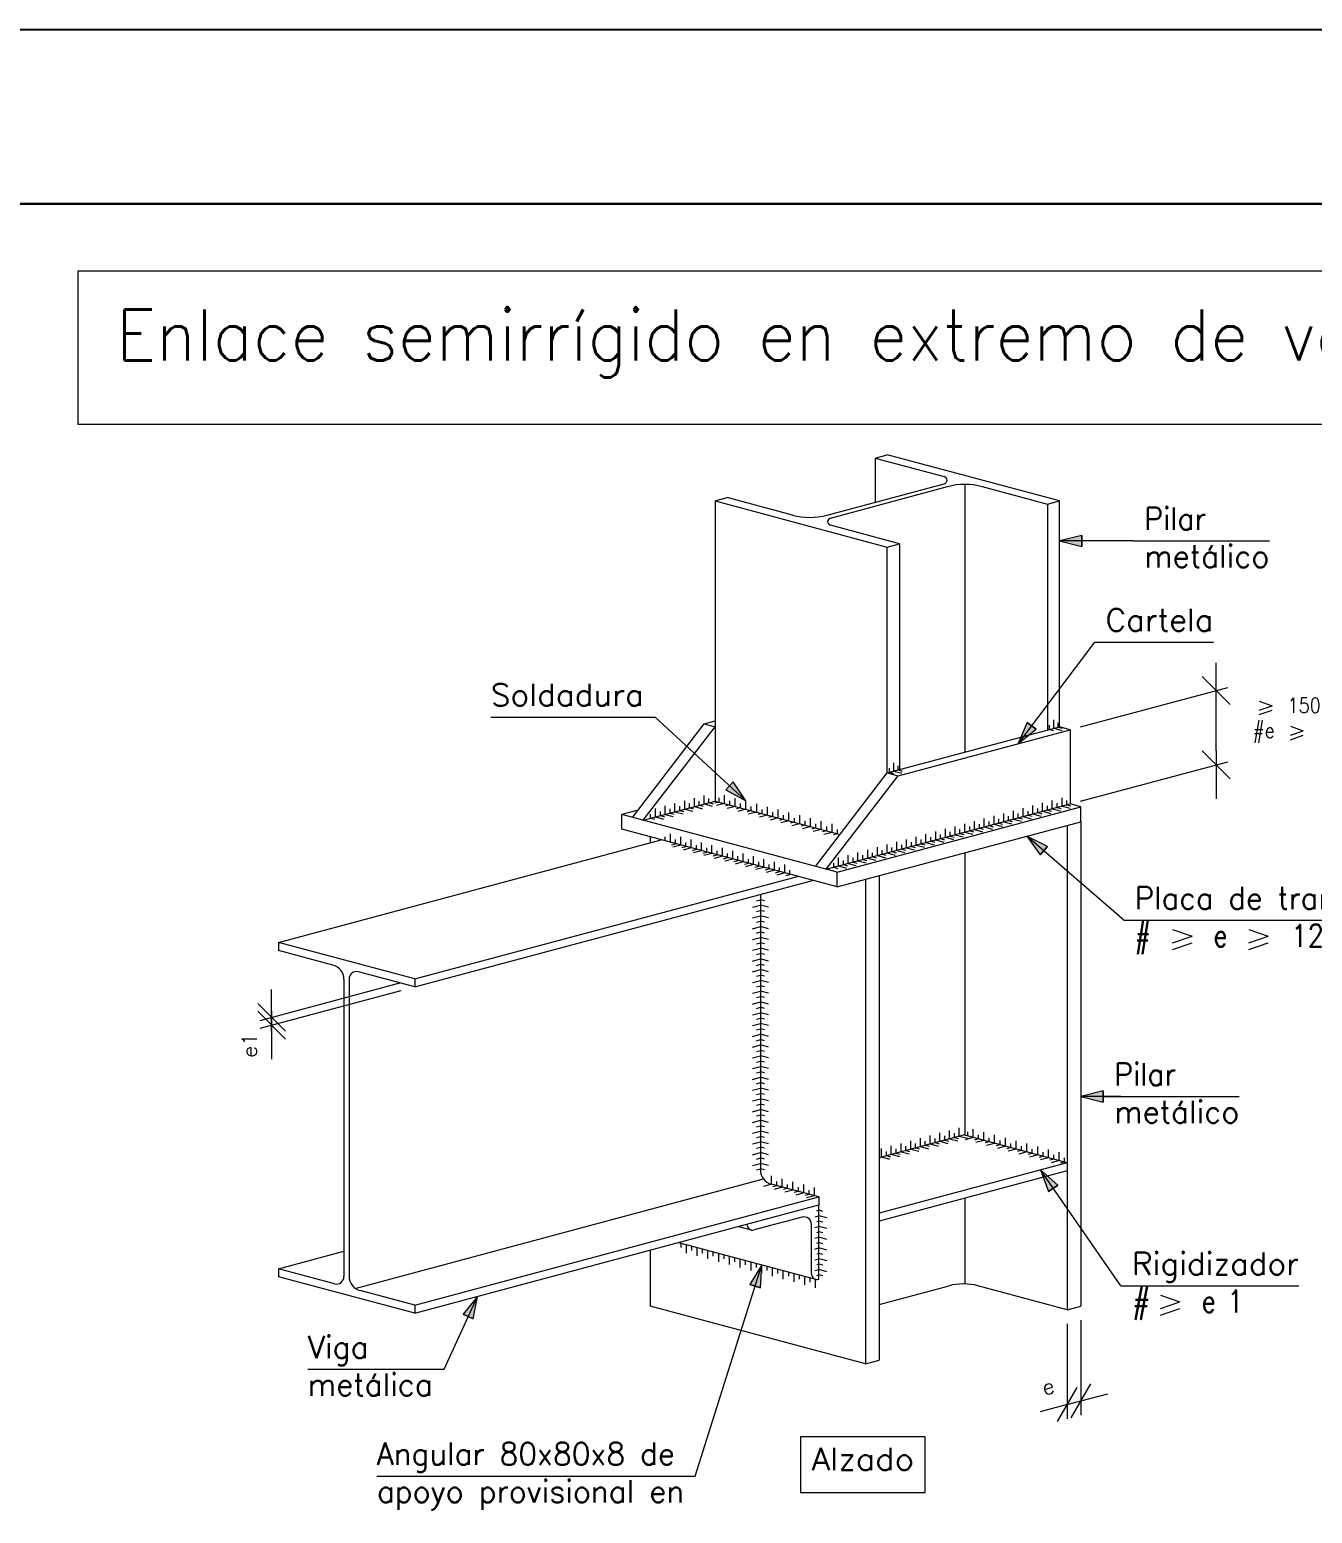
# Model space of a CAD drawing. Header units: inches. Extents: x 72863 to 72995, y 49095 to 49225.
# Drawn here: x 72889.93 to 72897.29, y 49116.23 to 49124.75 of the extents above; entities that cross this region are included whole.
import ezdxf
from ezdxf.enums import TextEntityAlignment as Align

# ---------------------------------------------------------------- set-up
doc = ezdxf.new("R2010")
doc.units = ezdxf.units.IN
doc.layers.get('0').update_dxf_attribs({"lineweight": 15})
for name, color, linetype, lineweight in [('0-CYPE0', 1, 'Continuous', 9), ('0-CYPE1', 2, 'Continuous', 9), ('0-CYPE2', 4, 'Continuous', 9), ('CYPECABECERA', 2, 'Continuous', 18)]:
    doc.layers.add(name, color=color, linetype=linetype, lineweight=lineweight)
doc.layers.add('VG', color=7, linetype='Continuous')
doc.styles.add('CYPETXT', font='romans__.ttf', dxfattribs={"height": 0.2})

# ---------------------------------------------------------------- blocks, each defined once
blk = doc.blocks.new('PLANTILLA')
at = {"layer": 'VG'}
for p, q in [((72904.7103, 49224.7112), (72862.7103, 49224.7112)), ((72864.7103, 49223.7112), (72903.7103, 49223.7112))]:
    blk.add_line(p, q, dxfattribs=at)
blk.add_lwpolyline([(72903.7103, 49199.5612), (72903.7103, 49223.7112), (72864.7103, 49223.7112), (72864.7103, 49196.0112), (72885.7103, 49196.0112), (72885.7103, 49199.6112)], dxfattribs=at)

msp = doc.modelspace()

# ---------------------------------------------------------------- hatches: boundary and pattern name
at = {"layer": '0-CYPE2'}
for points in [[(72895.9678, 49121.8464), (72895.8398, 49121.8144), (72895.9678, 49121.7824)], [(72895.6542, 49120.7722), (72895.6029, 49120.6506), (72895.7054, 49120.7337)], [(72893.923, 49120.3842), (72894.0388, 49120.321), (72893.9663, 49120.4313)], [(72895.7697, 49120.0588), (72895.6521, 49120.1186), (72895.7277, 49120.0105)], [(72896.09, 49118.6547), (72895.962, 49118.6227), (72896.09, 49118.5907)], [(72895.8298, 49118.1143), (72895.7306, 49118.2013), (72895.7772, 49118.0778)], [(72894.1218, 49117.5239), (72894.1297, 49117.6556), (72894.0608, 49117.5431)], [(72892.4728, 49117.345), (72892.4971, 49117.4747), (72892.4147, 49117.3717)]]:
    msp.add_hatch(color=256, dxfattribs=at).paths.add_polyline_path(points)

# ---------------------------------------------------------------- linework, layer by layer
at = {"layer": '0-CYPE0'}
for p, q in [((72895.2957, 49122.1392), (72895.2957, 49120.6014)), ((72895.2957, 49120.0231), (72895.2957, 49118.3998)), ((72891.7953, 49117.521), (72894.1397, 49118.1492)), ((72895.2957, 49118.0391), (72895.2957, 49117.5464))]:
    msp.add_line(p, q, dxfattribs=at)
at = {"layer": '0-CYPE1'}
for p, q in [((72896.2627, 49121.8144), (72895.8398, 49121.8144)), ((72896.2627, 49121.8144), (72897.0448, 49121.8144)), ((72896.0398, 49121.2325), (72895.6029, 49120.6506)), ((72896.0398, 49121.2325), (72896.7239, 49121.2325)), ((72896.7393, 49120.6084), (72896.7393, 49121.1151)), ((72895.9601, 49120.7463), (72896.8058, 49120.9729)), ((72896.8193, 49120.8751), (72896.6593, 49121.0351)), ((72896.9859, 49120.8935), (72897.0601, 49120.8679)), ((72892.5733, 49120.8023), (72893.5166, 49120.8023)), ((72894.0388, 49120.321), (72893.5166, 49120.8023)), ((72895.807, 49120.7384), (72895.807, 49120.7864)), ((72896.9859, 49120.8423), (72897.0601, 49120.8679)), ((72896.9859, 49120.8167), (72897.0601, 49120.8423)), ((72895.7818, 49120.7317), (72895.7818, 49120.7557)), ((72895.7818, 49120.7317), (72895.805, 49120.7254)), ((72895.807, 49120.7384), (72895.8534, 49120.726)), ((72895.832, 49120.7451), (72895.832, 49120.7691)), ((72895.832, 49120.7451), (72895.8552, 49120.7389)), ((72897.1651, 49120.7495), (72897.2393, 49120.7239)), ((72897.1651, 49120.6983), (72897.2393, 49120.7239)), ((72897.1651, 49120.6727), (72897.2393, 49120.6983)), ((72894.888, 49120.4921), (72894.888, 49120.5401)), ((72895.9601, 49120.3196), (72896.8058, 49120.5462)), ((72896.8193, 49120.4484), (72896.6593, 49120.6084)), ((72896.7393, 49120.6084), (72896.7393, 49120.3326)), ((72894.8628, 49120.4854), (72894.8628, 49120.5094)), ((72894.8628, 49120.4854), (72894.886, 49120.4792)), ((72894.888, 49120.4921), (72894.9343, 49120.4797)), ((72894.913, 49120.4988), (72894.913, 49120.5228)), ((72894.913, 49120.4988), (72894.9361, 49120.4926)), ((72893.5196, 49120.2289), (72893.5196, 49120.2769)), ((72893.5754, 49120.2438), (72893.5754, 49120.2918)), ((72893.6033, 49120.2513), (72893.6033, 49120.2753)), ((72893.6312, 49120.2588), (72893.6312, 49120.3068)), ((72893.6591, 49120.2663), (72893.6591, 49120.2903)), ((72893.687, 49120.2737), (72893.687, 49120.3217)), ((72893.7149, 49120.2812), (72893.7149, 49120.3052)), ((72893.7149, 49120.2812), (72893.7381, 49120.275)), ((72893.7428, 49120.2887), (72893.7428, 49120.3367)), ((72893.7428, 49120.2887), (72893.7892, 49120.2763)), ((72893.7707, 49120.2962), (72893.7707, 49120.3202)), ((72893.7707, 49120.2962), (72893.7939, 49120.2899)), ((72893.7986, 49120.3036), (72893.7986, 49120.3516)), ((72893.7986, 49120.3036), (72893.845, 49120.2912)), ((72893.8265, 49120.3111), (72893.8265, 49120.3351)), ((72893.8265, 49120.3111), (72893.8497, 49120.3049)), ((72893.8842, 49120.3147), (72893.861, 49120.3085)), ((72893.9151, 49120.3061), (72893.8688, 49120.2937)), ((72893.8842, 49120.3147), (72893.8842, 49120.3387)), ((72893.9151, 49120.3061), (72893.9151, 49120.3541)), ((72893.946, 49120.2981), (72893.9229, 49120.2919)), ((72893.977, 49120.2896), (72893.9306, 49120.2772)), ((72893.946, 49120.2981), (72893.946, 49120.3221)), ((72893.977, 49120.2896), (72893.977, 49120.3376)), ((72894.0079, 49120.2816), (72893.9847, 49120.2754)), ((72894.0079, 49120.2816), (72894.0079, 49120.3056)), ((72894.0388, 49120.273), (72894.0388, 49120.321)), ((72894.0697, 49120.265), (72894.0697, 49120.289)), ((72894.1006, 49120.2565), (72894.1006, 49120.3045)), ((72894.1624, 49120.2399), (72894.1624, 49120.2879)), ((72895.6308, 49120.2314), (72895.6308, 49120.2794)), ((72895.6866, 49120.2463), (72895.6866, 49120.2943)), ((72895.7145, 49120.2538), (72895.7145, 49120.2778)), ((72895.7424, 49120.2613), (72895.7424, 49120.3093)), ((72895.7703, 49120.2688), (72895.7703, 49120.2928)), ((72895.7982, 49120.2762), (72895.7982, 49120.3242)), ((72895.7982, 49120.2762), (72895.8445, 49120.2638)), ((72895.8261, 49120.2837), (72895.8261, 49120.3077)), ((72895.8261, 49120.2837), (72895.8493, 49120.2775)), ((72895.854, 49120.2912), (72895.854, 49120.3392)), ((72895.854, 49120.2912), (72895.9004, 49120.2788)), ((72895.8819, 49120.2987), (72895.8819, 49120.3227)), ((72895.8819, 49120.2987), (72895.9051, 49120.2925)), ((72893.4917, 49120.2214), (72893.4917, 49120.2454)), ((72893.4917, 49120.2214), (72893.5149, 49120.2152)), ((72893.5196, 49120.2289), (72893.5659, 49120.2165)), ((72893.5475, 49120.2364), (72893.5475, 49120.2604)), ((72893.5475, 49120.2364), (72893.5707, 49120.2301)), ((72893.5754, 49120.2438), (72893.6217, 49120.2314)), ((72893.6033, 49120.2513), (72893.6265, 49120.2451)), ((72893.6312, 49120.2588), (72893.6776, 49120.2464)), ((72893.6591, 49120.2663), (72893.6823, 49120.26)), ((72893.687, 49120.2737), (72893.7334, 49120.2613)), ((72894.0388, 49120.273), (72893.9924, 49120.2606)), ((72894.0697, 49120.265), (72894.0465, 49120.2588)), ((72894.1006, 49120.2565), (72894.0542, 49120.244)), ((72894.1315, 49120.2484), (72894.1083, 49120.2422)), ((72894.1624, 49120.2399), (72894.116, 49120.2275)), ((72894.1315, 49120.2484), (72894.1315, 49120.2724)), ((72894.1933, 49120.2319), (72894.1701, 49120.2257)), ((72894.2242, 49120.2233), (72894.1779, 49120.2109)), ((72894.1933, 49120.2319), (72894.1933, 49120.2559)), ((72894.2242, 49120.2233), (72894.2242, 49120.2713)), ((72894.2551, 49120.2153), (72894.232, 49120.2091)), ((72894.286, 49120.2068), (72894.2397, 49120.1943)), ((72894.2551, 49120.2153), (72894.2551, 49120.2393)), ((72894.286, 49120.2068), (72894.286, 49120.2548)), ((72894.317, 49120.1987), (72894.2938, 49120.1925)), ((72894.3479, 49120.1902), (72894.3015, 49120.1778)), ((72894.317, 49120.1987), (72894.317, 49120.2227)), ((72894.3479, 49120.1902), (72894.3479, 49120.2382)), ((72894.3788, 49120.1822), (72894.3788, 49120.2062)), ((72894.4097, 49120.1736), (72894.4097, 49120.2216)), ((72894.4406, 49120.1656), (72894.4406, 49120.1896)), ((72894.4715, 49120.1571), (72894.4715, 49120.2051)), ((72895.296, 49120.1417), (72895.296, 49120.1897)), ((72895.3518, 49120.1566), (72895.3518, 49120.2046)), ((72895.4076, 49120.1716), (72895.4076, 49120.2196)), ((72895.4355, 49120.179), (72895.4355, 49120.203)), ((72895.4634, 49120.1865), (72895.4634, 49120.2345)), ((72895.4913, 49120.194), (72895.4913, 49120.218)), ((72895.4913, 49120.194), (72895.5144, 49120.1878)), ((72895.5192, 49120.2015), (72895.5192, 49120.2495)), ((72895.5192, 49120.2015), (72895.5655, 49120.1891)), ((72895.5471, 49120.209), (72895.5471, 49120.233)), ((72895.5471, 49120.209), (72895.5702, 49120.2027)), ((72895.575, 49120.2164), (72895.575, 49120.2644)), ((72895.575, 49120.2164), (72895.6213, 49120.204)), ((72895.6029, 49120.2239), (72895.6029, 49120.2479)), ((72895.6029, 49120.2239), (72895.6261, 49120.2177)), ((72895.6308, 49120.2314), (72895.6771, 49120.219)), ((72895.6587, 49120.2389), (72895.6587, 49120.2629)), ((72895.6587, 49120.2389), (72895.6819, 49120.2326)), ((72895.6866, 49120.2463), (72895.7329, 49120.2339)), ((72895.7145, 49120.2538), (72895.7377, 49120.2476)), ((72895.7424, 49120.2613), (72895.7887, 49120.2489)), ((72895.7703, 49120.2688), (72895.7935, 49120.2625)), ((72893.5752, 49120.091), (72893.5752, 49120.115)), ((72893.605, 49120.083), (72893.605, 49120.131)), ((72893.6647, 49120.067), (72893.6647, 49120.115)), ((72894.3788, 49120.1822), (72894.3556, 49120.176)), ((72894.4097, 49120.1736), (72894.3633, 49120.1612)), ((72894.4406, 49120.1656), (72894.4174, 49120.1594)), ((72894.4715, 49120.1571), (72894.4251, 49120.1446)), ((72894.5024, 49120.1491), (72894.4792, 49120.1428)), ((72894.5333, 49120.1405), (72894.487, 49120.1281)), ((72894.5024, 49120.1491), (72894.5024, 49120.1731)), ((72894.5333, 49120.1405), (72894.5333, 49120.1885)), ((72894.5642, 49120.1325), (72894.5411, 49120.1263)), ((72894.5642, 49120.1325), (72894.5642, 49120.1565)), ((72895.0169, 49120.0669), (72895.0169, 49120.1149)), ((72895.0727, 49120.0819), (72895.0727, 49120.1299)), ((72895.1006, 49120.0893), (72895.1006, 49120.1133)), ((72895.1285, 49120.0968), (72895.1285, 49120.1448)), ((72895.1564, 49120.1043), (72895.1564, 49120.1283)), ((72895.1564, 49120.1043), (72895.1796, 49120.0981)), ((72895.1843, 49120.1118), (72895.1843, 49120.1598)), ((72895.1843, 49120.1118), (72895.2307, 49120.0993)), ((72895.2122, 49120.1192), (72895.2122, 49120.1432)), ((72895.2122, 49120.1192), (72895.2354, 49120.113)), ((72895.2401, 49120.1267), (72895.2401, 49120.1747)), ((72895.2401, 49120.1267), (72895.2865, 49120.1143)), ((72895.268, 49120.1342), (72895.268, 49120.1582)), ((72895.268, 49120.1342), (72895.2912, 49120.128)), ((72895.296, 49120.1417), (72895.3423, 49120.1292)), ((72895.3239, 49120.1491), (72895.3239, 49120.1731)), ((72895.3239, 49120.1491), (72895.347, 49120.1429)), ((72895.3518, 49120.1566), (72895.3981, 49120.1442)), ((72895.3797, 49120.1641), (72895.3797, 49120.1881)), ((72895.3797, 49120.1641), (72895.4028, 49120.1579)), ((72895.4076, 49120.1716), (72895.4539, 49120.1591)), ((72895.4355, 49120.179), (72895.4586, 49120.1728)), ((72895.4634, 49120.1865), (72895.5097, 49120.1741)), ((72896.208, 49119.635), (72895.6521, 49120.1186)), ((72893.6117, 49120.0688), (72893.6349, 49120.075)), ((72893.6647, 49120.067), (72893.6184, 49120.0546)), ((72893.6349, 49120.075), (72893.6349, 49120.099)), ((72893.6714, 49120.0528), (72893.6946, 49120.059)), ((72893.7244, 49120.051), (72893.6781, 49120.0386)), ((72893.6946, 49120.059), (72893.6946, 49120.083)), ((72893.7244, 49120.051), (72893.7244, 49120.099)), ((72893.7311, 49120.0368), (72893.7543, 49120.043)), ((72893.7842, 49120.035), (72893.7378, 49120.0226)), ((72893.7543, 49120.043), (72893.7543, 49120.067)), ((72893.7842, 49120.035), (72893.7842, 49120.083)), ((72893.7908, 49120.0208), (72893.814, 49120.027)), ((72893.8439, 49120.019), (72893.7975, 49120.0066)), ((72893.814, 49120.027), (72893.814, 49120.051)), ((72893.8439, 49120.019), (72893.8439, 49120.067)), ((72893.9036, 49120.003), (72893.9036, 49120.051)), ((72893.9334, 49119.995), (72893.9334, 49120.019)), ((72893.9633, 49119.987), (72893.9633, 49120.035)), ((72894.023, 49119.971), (72894.023, 49120.019)), ((72894.6821, 49119.9772), (72894.6821, 49120.0252)), ((72894.7379, 49119.9921), (72894.7379, 49120.0401)), ((72894.7658, 49119.9996), (72894.7658, 49120.0236)), ((72894.7937, 49120.0071), (72894.7937, 49120.0551)), ((72894.8216, 49120.0146), (72894.8216, 49120.0386)), ((72894.8495, 49120.022), (72894.8495, 49120.07)), ((72894.8495, 49120.022), (72894.8959, 49120.0096)), ((72894.8774, 49120.0295), (72894.8774, 49120.0535)), ((72894.8774, 49120.0295), (72894.9006, 49120.0233)), ((72894.9053, 49120.037), (72894.9053, 49120.085)), ((72894.9053, 49120.037), (72894.9517, 49120.0246)), ((72894.9332, 49120.0445), (72894.9332, 49120.0685)), ((72894.9332, 49120.0445), (72894.9564, 49120.0383)), ((72894.9611, 49120.0519), (72894.9611, 49120.0999)), ((72894.9611, 49120.0519), (72895.0075, 49120.0395)), ((72894.989, 49120.0594), (72894.989, 49120.0834)), ((72894.989, 49120.0594), (72895.0122, 49120.0532)), ((72895.0169, 49120.0669), (72895.0633, 49120.0545)), ((72895.0448, 49120.0744), (72895.0448, 49120.0984)), ((72895.0448, 49120.0744), (72895.068, 49120.0682)), ((72895.0727, 49120.0819), (72895.1191, 49120.0694)), ((72895.1006, 49120.0893), (72895.1238, 49120.0831)), ((72895.1285, 49120.0968), (72895.1749, 49120.0844)), ((72893.9036, 49120.003), (72893.8572, 49119.9906)), ((72893.9103, 49119.9888), (72893.9334, 49119.995)), ((72893.9633, 49119.987), (72893.9169, 49119.9746)), ((72894.023, 49119.971), (72893.9766, 49119.9586)), ((72894.0297, 49119.9568), (72894.0529, 49119.963)), ((72894.0827, 49119.955), (72894.0364, 49119.9426)), ((72894.0529, 49119.963), (72894.0529, 49119.987)), ((72894.0827, 49119.955), (72894.0827, 49120.003)), ((72894.0894, 49119.9408), (72894.1126, 49119.947)), ((72894.1424, 49119.939), (72894.0961, 49119.9266)), ((72894.1126, 49119.947), (72894.1126, 49119.971)), ((72894.1424, 49119.939), (72894.1424, 49119.987)), ((72894.1723, 49119.931), (72894.1723, 49119.955)), ((72894.2021, 49119.923), (72894.2021, 49119.971)), ((72894.2619, 49119.907), (72894.2619, 49119.955)), ((72894.5426, 49119.9398), (72894.5426, 49119.9638)), ((72894.5426, 49119.9398), (72894.5658, 49119.9336)), ((72894.5705, 49119.9473), (72894.5705, 49119.9953)), ((72894.5705, 49119.9473), (72894.6169, 49119.9349)), ((72894.5984, 49119.9548), (72894.5984, 49119.9788)), ((72894.5984, 49119.9548), (72894.6216, 49119.9485)), ((72894.6263, 49119.9622), (72894.6263, 49120.0102)), ((72894.6263, 49119.9622), (72894.6727, 49119.9498)), ((72894.6542, 49119.9697), (72894.6542, 49119.9937)), ((72894.6542, 49119.9697), (72894.6774, 49119.9635)), ((72894.6821, 49119.9772), (72894.7285, 49119.9648)), ((72894.71, 49119.9847), (72894.71, 49120.0087)), ((72894.71, 49119.9847), (72894.7332, 49119.9785)), ((72894.7379, 49119.9921), (72894.7843, 49119.9797)), ((72894.7658, 49119.9996), (72894.789, 49119.9934)), ((72894.7937, 49120.0071), (72894.8401, 49119.9947)), ((72894.8216, 49120.0146), (72894.8448, 49120.0084)), ((72894.1491, 49119.9248), (72894.1723, 49119.931)), ((72894.2021, 49119.923), (72894.1558, 49119.9106)), ((72894.2619, 49119.907), (72894.2155, 49119.8946)), ((72894.2685, 49119.8928), (72894.2917, 49119.899)), ((72894.2917, 49119.899), (72894.2917, 49119.923)), ((72894.0757, 49119.7102), (72894.1221, 49119.7226)), ((72894.0989, 49119.7473), (72894.1221, 49119.7536)), ((72894.0989, 49119.6855), (72894.1221, 49119.6917)), ((72894.1453, 49119.7473), (72894.1221, 49119.7536)), ((72894.1684, 49119.7102), (72894.1221, 49119.7226)), ((72894.1453, 49119.6855), (72894.1221, 49119.6917)), ((72894.0757, 49119.6484), (72894.1221, 49119.6608)), ((72894.0757, 49119.5866), (72894.1221, 49119.599)), ((72894.0989, 49119.6237), (72894.1221, 49119.6299)), ((72894.1684, 49119.6484), (72894.1221, 49119.6608)), ((72894.1453, 49119.6237), (72894.1221, 49119.6299)), ((72894.1684, 49119.5866), (72894.1221, 49119.599)), ((72896.208, 49119.635), (72897.9002, 49119.635)), ((72894.0757, 49119.5248), (72894.1221, 49119.5372)), ((72894.0989, 49119.5619), (72894.1221, 49119.5681)), ((72894.1453, 49119.5619), (72894.1221, 49119.5681)), ((72894.1684, 49119.5248), (72894.1221, 49119.5372)), ((72896.489, 49119.5822), (72896.6004, 49119.5438)), ((72896.489, 49119.5054), (72896.6004, 49119.5438)), ((72896.9268, 49119.5822), (72897.0381, 49119.5438)), ((72896.9268, 49119.5054), (72897.0381, 49119.5438)), ((72894.0757, 49119.4629), (72894.1221, 49119.4754)), ((72894.0989, 49119.5001), (72894.1221, 49119.5063)), ((72894.0989, 49119.4382), (72894.1221, 49119.4445)), ((72894.1453, 49119.5001), (72894.1221, 49119.5063)), ((72894.1684, 49119.4629), (72894.1221, 49119.4754)), ((72894.1453, 49119.4382), (72894.1221, 49119.4445)), ((72896.489, 49119.467), (72896.6004, 49119.5054)), ((72896.9268, 49119.467), (72897.0381, 49119.5054)), ((72894.0757, 49119.4011), (72894.1221, 49119.4135)), ((72894.0757, 49119.3393), (72894.1221, 49119.3517)), ((72894.0989, 49119.3764), (72894.1221, 49119.3826)), ((72894.1684, 49119.4011), (72894.1221, 49119.4135)), ((72894.1453, 49119.3764), (72894.1221, 49119.3826)), ((72894.1684, 49119.3393), (72894.1221, 49119.3517)), ((72891.2487, 49119.0602), (72892.0598, 49119.2775)), ((72894.0757, 49119.2775), (72894.1221, 49119.2899)), ((72894.0989, 49119.3146), (72894.1221, 49119.3208)), ((72894.0989, 49119.2528), (72894.1221, 49119.259)), ((72894.1453, 49119.3146), (72894.1221, 49119.3208)), ((72894.1684, 49119.2775), (72894.1221, 49119.2899)), ((72894.1453, 49119.2528), (72894.1221, 49119.259)), ((72891.2487, 49119.0146), (72892.0598, 49119.2319)), ((72891.3152, 49118.998), (72891.3152, 49119.238)), ((72894.0757, 49119.2157), (72894.1221, 49119.2281)), ((72894.0757, 49119.1538), (72894.1221, 49119.1663)), ((72894.0989, 49119.191), (72894.1221, 49119.1972)), ((72894.1684, 49119.2157), (72894.1221, 49119.2281)), ((72894.1453, 49119.191), (72894.1221, 49119.1972)), ((72894.1684, 49119.1538), (72894.1221, 49119.1663)), ((72891.3952, 49118.998), (72891.2352, 49119.158)), ((72891.3952, 49118.9524), (72891.2352, 49119.1124)), ((72891.3152, 49119.1124), (72891.3152, 49118.8366)), ((72894.0757, 49119.092), (72894.1221, 49119.1045)), ((72894.0989, 49119.1291), (72894.1221, 49119.1354)), ((72894.1453, 49119.1291), (72894.1221, 49119.1354)), ((72894.1684, 49119.092), (72894.1221, 49119.1045)), ((72891.3152, 49119.0324), (72891.3152, 49119.078)), ((72894.0757, 49119.0302), (72894.1221, 49119.0426)), ((72894.0989, 49119.0673), (72894.1221, 49119.0735)), ((72894.0989, 49119.0055), (72894.1221, 49119.0117)), ((72894.1453, 49119.0673), (72894.1221, 49119.0735)), ((72894.1684, 49119.0302), (72894.1221, 49119.0426)), ((72894.1453, 49119.0055), (72894.1221, 49119.0117)), ((72894.0757, 49118.9684), (72894.1221, 49118.9808)), ((72894.0757, 49118.9066), (72894.1221, 49118.919)), ((72894.0989, 49118.9437), (72894.1221, 49118.9499)), ((72894.1684, 49118.9684), (72894.1221, 49118.9808)), ((72894.1453, 49118.9437), (72894.1221, 49118.9499)), ((72894.1684, 49118.9066), (72894.1221, 49118.919)), ((72894.0757, 49118.8447), (72894.1221, 49118.8572)), ((72894.0989, 49118.8819), (72894.1221, 49118.8881)), ((72894.0989, 49118.8201), (72894.1221, 49118.8263)), ((72894.1453, 49118.8819), (72894.1221, 49118.8881)), ((72894.1684, 49118.8447), (72894.1221, 49118.8572)), ((72894.1453, 49118.8201), (72894.1221, 49118.8263)), ((72894.0757, 49118.7829), (72894.1221, 49118.7954)), ((72894.0989, 49118.7582), (72894.1221, 49118.7644)), ((72894.1684, 49118.7829), (72894.1221, 49118.7954)), ((72894.1453, 49118.7582), (72894.1221, 49118.7644)), ((72894.0757, 49118.7211), (72894.1221, 49118.7335)), ((72894.0757, 49118.6593), (72894.1221, 49118.6717)), ((72894.0989, 49118.6964), (72894.1221, 49118.7026)), ((72894.1684, 49118.7211), (72894.1221, 49118.7335)), ((72894.1453, 49118.6964), (72894.1221, 49118.7026)), ((72894.1684, 49118.6593), (72894.1221, 49118.6717)), ((72894.0757, 49118.5975), (72894.1221, 49118.6099)), ((72894.0989, 49118.6346), (72894.1221, 49118.6408)), ((72894.0989, 49118.5728), (72894.1221, 49118.579)), ((72894.1453, 49118.6346), (72894.1221, 49118.6408)), ((72894.1684, 49118.5975), (72894.1221, 49118.6099)), ((72894.1453, 49118.5728), (72894.1221, 49118.579)), ((72896.1921, 49118.6227), (72895.962, 49118.6227)), ((72896.09, 49118.6227), (72896.8721, 49118.6227)), ((72894.0757, 49118.5357), (72894.1221, 49118.5481)), ((72894.0757, 49118.4738), (72894.1221, 49118.4863)), ((72894.0989, 49118.511), (72894.1221, 49118.5172)), ((72894.1684, 49118.5357), (72894.1221, 49118.5481)), ((72894.1453, 49118.511), (72894.1221, 49118.5172)), ((72894.1684, 49118.4738), (72894.1221, 49118.4863)), ((72894.0757, 49118.412), (72894.1221, 49118.4244)), ((72894.0989, 49118.4491), (72894.1221, 49118.4553)), ((72894.1453, 49118.4491), (72894.1221, 49118.4553)), ((72894.1684, 49118.412), (72894.1221, 49118.4244)), ((72895.1525, 49118.3655), (72895.1525, 49118.4135)), ((72895.2083, 49118.3805), (72895.2083, 49118.4285)), ((72895.2362, 49118.3879), (72895.2362, 49118.4119)), ((72895.2641, 49118.3954), (72895.2641, 49118.4434)), ((72895.3125, 49118.3956), (72895.3125, 49118.4196)), ((72895.3434, 49118.3871), (72895.3434, 49118.4351)), ((72895.3743, 49118.3791), (72895.3743, 49118.4031)), ((72895.4052, 49118.3705), (72895.4052, 49118.4185)), ((72895.467, 49118.3539), (72895.467, 49118.4019)), ((72894.0757, 49118.3502), (72894.1221, 49118.3626)), ((72894.0989, 49118.3873), (72894.1221, 49118.3935)), ((72894.0989, 49118.3255), (72894.1221, 49118.3317)), ((72894.1453, 49118.3873), (72894.1221, 49118.3935)), ((72894.1684, 49118.3502), (72894.1221, 49118.3626)), ((72894.1453, 49118.3255), (72894.1221, 49118.3317)), ((72894.8177, 49118.2758), (72894.8177, 49118.3238)), ((72894.8735, 49118.2908), (72894.8735, 49118.3388)), ((72894.9014, 49118.2982), (72894.9014, 49118.3222)), ((72894.9293, 49118.3057), (72894.9293, 49118.3537)), ((72894.9572, 49118.3132), (72894.9572, 49118.3372)), ((72894.9851, 49118.3207), (72894.9851, 49118.3687)), ((72894.9851, 49118.3207), (72895.0315, 49118.3082)), ((72895.013, 49118.3281), (72895.013, 49118.3521)), ((72895.013, 49118.3281), (72895.0362, 49118.3219)), ((72895.0409, 49118.3356), (72895.0409, 49118.3836)), ((72895.0409, 49118.3356), (72895.0873, 49118.3232)), ((72895.0688, 49118.3431), (72895.0688, 49118.3671)), ((72895.0688, 49118.3431), (72895.092, 49118.3369)), ((72895.0967, 49118.3506), (72895.0967, 49118.3986)), ((72895.0967, 49118.3506), (72895.1431, 49118.3381)), ((72895.1246, 49118.358), (72895.1246, 49118.382)), ((72895.1246, 49118.358), (72895.1478, 49118.3518)), ((72895.1525, 49118.3655), (72895.1989, 49118.3531)), ((72895.1804, 49118.373), (72895.1804, 49118.397)), ((72895.1804, 49118.373), (72895.2036, 49118.3668)), ((72895.2083, 49118.3805), (72895.2547, 49118.368)), ((72895.2362, 49118.3879), (72895.2594, 49118.3817)), ((72895.2641, 49118.3954), (72895.3105, 49118.383)), ((72895.3434, 49118.3871), (72895.297, 49118.3747)), ((72895.3743, 49118.3791), (72895.3511, 49118.3729)), ((72895.4052, 49118.3705), (72895.3589, 49118.3581)), ((72895.4361, 49118.3625), (72895.4129, 49118.3563)), ((72895.467, 49118.3539), (72895.4207, 49118.3415)), ((72895.4361, 49118.3625), (72895.4361, 49118.3865)), ((72895.4979, 49118.3459), (72895.4748, 49118.3397)), ((72895.5289, 49118.3374), (72895.4825, 49118.325)), ((72895.4979, 49118.3459), (72895.4979, 49118.3699)), ((72895.5289, 49118.3374), (72895.5289, 49118.3854)), ((72895.5598, 49118.3294), (72895.5366, 49118.3232)), ((72895.5907, 49118.3208), (72895.5443, 49118.3084)), ((72895.5598, 49118.3294), (72895.5598, 49118.3534)), ((72895.5907, 49118.3208), (72895.5907, 49118.3688)), ((72895.6216, 49118.3128), (72895.6216, 49118.3368)), ((72895.6525, 49118.3043), (72895.6525, 49118.3523)), ((72895.6834, 49118.2962), (72895.6834, 49118.3202)), ((72895.7143, 49118.2877), (72895.7143, 49118.3357)), ((72895.7761, 49118.2711), (72895.7761, 49118.3191)), ((72894.0757, 49118.2884), (72894.1221, 49118.3008)), ((72894.0757, 49118.2266), (72894.1221, 49118.239)), ((72894.0989, 49118.2637), (72894.1221, 49118.2699)), ((72894.1684, 49118.2884), (72894.1221, 49118.3008)), ((72894.1453, 49118.2637), (72894.1221, 49118.2699)), ((72894.1684, 49118.2266), (72894.1221, 49118.239)), ((72894.8177, 49118.2758), (72894.8641, 49118.2634)), ((72894.8456, 49118.2833), (72894.8456, 49118.3073)), ((72894.8456, 49118.2833), (72894.8688, 49118.2771)), ((72894.8735, 49118.2908), (72894.9199, 49118.2783)), ((72894.9014, 49118.2982), (72894.9246, 49118.292)), ((72894.9293, 49118.3057), (72894.9757, 49118.2933)), ((72894.9572, 49118.3132), (72894.9804, 49118.307)), ((72895.6216, 49118.3128), (72895.5984, 49118.3066)), ((72895.6525, 49118.3043), (72895.6061, 49118.2918)), ((72895.6834, 49118.2962), (72895.6602, 49118.29)), ((72895.7143, 49118.2877), (72895.668, 49118.2753)), ((72895.7452, 49118.2797), (72895.722, 49118.2735)), ((72895.7761, 49118.2711), (72895.7298, 49118.2587)), ((72895.7452, 49118.2797), (72895.7452, 49118.3037)), ((72895.807, 49118.2631), (72895.7839, 49118.2569)), ((72895.838, 49118.2546), (72895.7916, 49118.2421)), ((72895.807, 49118.2631), (72895.807, 49118.2871)), ((72895.838, 49118.2546), (72895.838, 49118.3026)), ((72895.8689, 49118.2465), (72895.8457, 49118.2403)), ((72895.8689, 49118.2465), (72895.8689, 49118.2705)), ((72894.0989, 49118.2019), (72894.1221, 49118.2081)), ((72894.1453, 49118.2019), (72894.1221, 49118.2081)), ((72894.1853, 49118.1187), (72894.1853, 49118.1667)), ((72894.2471, 49118.1022), (72894.2471, 49118.1502)), ((72896.1921, 49117.5347), (72895.7306, 49118.2013)), ((72894.1853, 49118.1187), (72894.139, 49118.1063)), ((72894.2162, 49118.1107), (72894.193, 49118.1045)), ((72894.2471, 49118.1022), (72894.2008, 49118.0897)), ((72894.2162, 49118.1107), (72894.2162, 49118.1347)), ((72894.278, 49118.0942), (72894.2549, 49118.0879)), ((72894.309, 49118.0856), (72894.2626, 49118.0732)), ((72894.278, 49118.0942), (72894.278, 49118.1182)), ((72894.309, 49118.0856), (72894.309, 49118.1336)), ((72894.3399, 49118.0776), (72894.3167, 49118.0714)), ((72894.3708, 49118.069), (72894.3244, 49118.0566)), ((72894.3399, 49118.0776), (72894.3399, 49118.1016)), ((72894.3708, 49118.069), (72894.3708, 49118.117)), ((72894.4017, 49118.061), (72894.3785, 49118.0548)), ((72894.4017, 49118.061), (72894.4017, 49118.085)), ((72894.4326, 49118.0525), (72894.4326, 49118.1005)), ((72894.4326, 49118.0525), (72894.3862, 49118.0401)), ((72894.4346, 49117.932), (72894.4577, 49117.9383)), ((72894.4462, 49117.9661), (72894.4577, 49117.9692)), ((72894.4462, 49117.9042), (72894.4577, 49117.9073)), ((72894.4809, 49117.963), (72894.4577, 49117.9692)), ((72894.5041, 49117.9258), (72894.4577, 49117.9383)), ((72894.4809, 49117.9011), (72894.4577, 49117.9073)), ((72894.4346, 49117.8702), (72894.4577, 49117.8764)), ((72894.4346, 49117.8084), (72894.4577, 49117.8146)), ((72894.4462, 49117.8424), (72894.4577, 49117.8455)), ((72894.5041, 49117.864), (72894.4577, 49117.8764)), ((72894.4809, 49117.8393), (72894.4577, 49117.8455)), ((72894.5041, 49117.8022), (72894.4577, 49117.8146)), ((72893.6661, 49117.7558), (72893.6661, 49117.7798)), ((72893.697, 49117.7235), (72893.697, 49117.7715)), ((72893.7279, 49117.7393), (72893.7279, 49117.7633)), ((72893.7588, 49117.707), (72893.7588, 49117.755)), ((72893.7897, 49117.7227), (72893.7897, 49117.7467)), ((72893.8206, 49117.6904), (72893.8206, 49117.7384)), ((72893.8515, 49117.7061), (72893.8515, 49117.7301)), ((72893.8824, 49117.6739), (72893.8824, 49117.7219)), ((72894.4346, 49117.7466), (72894.4577, 49117.7528)), ((72894.4462, 49117.7806), (72894.4577, 49117.7837)), ((72894.4462, 49117.7188), (72894.4577, 49117.7219)), ((72894.4809, 49117.7775), (72894.4577, 49117.7837)), ((72894.5041, 49117.7404), (72894.4577, 49117.7528)), ((72894.4809, 49117.7157), (72894.4577, 49117.7219)), ((72893.7481, 49116.4428), (72894.1297, 49117.6556)), ((72893.9133, 49117.6896), (72893.9133, 49117.7136)), ((72893.9442, 49117.6573), (72893.9442, 49117.7053)), ((72893.9752, 49117.673), (72893.9752, 49117.697)), ((72894.0061, 49117.6407), (72894.0061, 49117.6887)), ((72894.037, 49117.6564), (72894.037, 49117.6804)), ((72894.0679, 49117.6242), (72894.0679, 49117.6722)), ((72894.0988, 49117.6399), (72894.0988, 49117.6639)), ((72894.1297, 49117.6076), (72894.1297, 49117.6556)), ((72894.1606, 49117.6233), (72894.1606, 49117.6473)), ((72894.1915, 49117.591), (72894.1915, 49117.639)), ((72894.4346, 49117.6848), (72894.4577, 49117.691)), ((72894.4462, 49117.657), (72894.4577, 49117.6601)), ((72894.5041, 49117.6786), (72894.4577, 49117.691)), ((72894.4809, 49117.6539), (72894.4577, 49117.6601)), ((72894.2224, 49117.6067), (72894.2224, 49117.6307)), ((72894.2533, 49117.5745), (72894.2533, 49117.6225)), ((72894.2843, 49117.5902), (72894.2843, 49117.6142)), ((72894.3152, 49117.5579), (72894.3152, 49117.6059)), ((72894.3461, 49117.5736), (72894.3461, 49117.5976)), ((72894.377, 49117.5413), (72894.377, 49117.5893)), ((72894.4079, 49117.5571), (72894.4079, 49117.5811)), ((72894.4346, 49117.6229), (72894.4577, 49117.6292)), ((72894.4388, 49117.5248), (72894.4388, 49117.5728)), ((72894.4462, 49117.5951), (72894.4577, 49117.5983)), ((72894.5041, 49117.6167), (72894.4577, 49117.6292)), ((72894.4809, 49117.592), (72894.4577, 49117.5983)), ((72892.305, 49117.0558), (72892.4971, 49117.4747)), ((72896.1921, 49117.5347), (72897.2142, 49117.5347)), ((72896.4193, 49117.4819), (72896.5307, 49117.4435)), ((72896.4193, 49117.4051), (72896.5307, 49117.4435)), ((72896.4193, 49117.3667), (72896.5307, 49117.4051)), ((72895.8837, 49117.3164), (72895.8837, 49116.7722)), ((72895.962, 49117.3374), (72895.962, 49116.7932)), ((72891.5229, 49117.0558), (72892.305, 49117.0558)), ((72895.8271, 49116.7552), (72895.9403, 49116.9512)), ((72895.9055, 49116.7762), (72896.0186, 49116.9722)), ((72895.8837, 49116.8532), (72895.962, 49116.8742)), ((72895.962, 49116.8742), (72896.1166, 49116.9156)), ((72895.8837, 49116.8532), (72895.7292, 49116.8118)), ((72891.9196, 49116.4428), (72893.7481, 49116.4428))]:
    msp.add_line(p, q, dxfattribs=at)
for points in [[(72893.8505, 49120.0048), (72893.8737, 49120.011), (72893.8737, 49120.035)], [(72893.97, 49119.9728), (72893.9931, 49119.979), (72893.9931, 49120.003)], [(72894.2088, 49119.9088), (72894.232, 49119.915), (72894.232, 49119.939)]]:
    msp.add_lwpolyline(points, dxfattribs=at)
msp.add_lwpolyline([(72894.3529, 49116.6685), (72894.3529, 49116.3485), (72895.0684, 49116.3485), (72895.0684, 49116.6685), (72894.3529, 49116.6685)], close=True, dxfattribs=at)
at = {"layer": '0-CYPE2'}
for p, q in [((72894.7806, 49122.2908), (72894.8506, 49122.3096)), ((72894.7806, 49122.2908), (72895.1776, 49122.1844)), ((72894.7806, 49122.2908), (72894.7806, 49122.0368)), ((72895.8398, 49122.0446), (72894.8506, 49122.3096)), ((72894.5049, 49121.963), (72895.1776, 49122.1432)), ((72894.5237, 49121.9459), (72895.1964, 49122.1262)), ((72895.3951, 49122.1262), (72895.7697, 49122.0258)), ((72893.8615, 49122.0446), (72893.9316, 49122.0633)), ((72893.8615, 49122.0446), (72893.8615, 49120.3205)), ((72893.8615, 49122.0446), (72894.8506, 49121.7795)), ((72894.3062, 49121.963), (72893.9316, 49122.0633)), ((72895.7697, 49122.0258), (72895.8398, 49122.0446)), ((72895.7697, 49122.0258), (72895.7697, 49120.7284)), ((72895.8398, 49120.7472), (72895.8398, 49122.0446)), ((72894.8506, 49120.4821), (72894.8506, 49121.7795)), ((72894.9207, 49121.7983), (72894.9207, 49120.5009)), ((72893.3876, 49120.2266), (72893.7997, 49120.7637)), ((72893.4494, 49120.2101), (72893.8615, 49120.7472)), ((72893.7997, 49120.7637), (72893.8615, 49120.7803)), ((72893.7997, 49120.7637), (72893.8615, 49120.7472)), ((72894.8506, 49120.4821), (72895.8398, 49120.7472)), ((72894.9125, 49120.4656), (72895.9002, 49120.7302)), ((72895.9002, 49120.7302), (72895.8398, 49120.7472)), ((72895.9002, 49120.7302), (72895.9002, 49120.3036)), ((72894.4385, 49119.945), (72894.8506, 49120.4821)), ((72894.5003, 49119.9285), (72894.9125, 49120.4656)), ((72894.8506, 49120.4821), (72894.9125, 49120.4656)), ((72893.4494, 49120.2101), (72893.8615, 49120.3205)), ((72893.8615, 49120.3205), (72894.5791, 49120.1282)), ((72894.5003, 49119.9285), (72895.9002, 49120.3036)), ((72894.5622, 49119.9119), (72895.962, 49120.287)), ((72895.962, 49120.287), (72895.9002, 49120.3036)), ((72895.962, 49120.2017), (72895.962, 49120.287)), ((72893.4196, 49120.2683), (72893.3258, 49120.2432)), ((72893.3258, 49120.1579), (72893.3258, 49120.2432)), ((72894.5622, 49119.9119), (72893.3258, 49120.2432)), ((72894.5622, 49119.8266), (72895.962, 49120.2017)), ((72895.962, 49120.2017), (72895.962, 49117.4192)), ((72894.5622, 49119.8266), (72893.3258, 49120.1579)), ((72893.4892, 49120.1141), (72893.4892, 49120.0802)), ((72895.8837, 49120.1807), (72895.8837, 49117.3982)), ((72891.3537, 49119.508), (72893.5524, 49120.0971)), ((72892.1368, 49119.2982), (72894.3355, 49119.8873)), ((72892.1368, 49119.2525), (72894.4207, 49119.8645)), ((72894.5622, 49119.8266), (72894.5622, 49119.9119)), ((72894.7256, 49119.8704), (72894.7256, 49117.0879)), ((72894.8039, 49119.8914), (72894.8039, 49117.1089)), ((72894.1221, 49119.7845), (72894.1221, 49118.2012)), ((72891.3537, 49119.508), (72891.3537, 49119.4623)), ((72892.1368, 49119.2982), (72891.3537, 49119.508)), ((72891.6674, 49119.3783), (72891.3537, 49119.4623)), ((72892.1368, 49119.2525), (72891.8136, 49119.3391)), ((72891.7306, 49119.2959), (72891.7306, 49117.5883)), ((72891.7599, 49119.2979), (72891.7599, 49117.5903)), ((72892.1368, 49119.2982), (72892.1368, 49119.2525)), ((72894.8039, 49118.2721), (72895.2882, 49118.4019)), ((72895.8837, 49118.2423), (72895.2882, 49118.4019)), ((72895.8837, 49118.2423), (72894.8039, 49117.953)), ((72895.8837, 49118.1966), (72894.8039, 49117.9073)), ((72894.4577, 49118.0457), (72894.1853, 49118.1187)), ((72892.1368, 49117.4238), (72894.4577, 49118.0457)), ((72892.1368, 49117.3782), (72894.4577, 49118.0001)), ((72894.4577, 49118.0457), (72894.4577, 49118.0001)), ((72894.4577, 49117.5734), (72894.4577, 49118.0001)), ((72894.0456, 49117.8897), (72894.0456, 49117.8872)), ((72894.3614, 49117.9301), (72894.0859, 49117.8563)), ((72894.4151, 49117.6037), (72894.4151, 49117.8889)), ((72893.9952, 49117.8761), (72894.0693, 49117.8563)), ((72891.3537, 49117.6336), (72891.7306, 49117.7346)), ((72893.4892, 49117.7406), (72893.4892, 49117.4192)), ((72893.6509, 49117.7839), (72894.4388, 49117.5728)), ((72892.1368, 49117.3782), (72891.3537, 49117.588)), ((72894.4554, 49117.5728), (72894.4577, 49117.5734)), ((72892.1368, 49117.4238), (72891.8231, 49117.5079)), ((72894.8039, 49117.428), (72895.2054, 49117.5356)), ((72895.8837, 49117.3982), (72895.371, 49117.5356)), ((72892.1368, 49117.4238), (72892.1368, 49117.3782)), ((72894.7256, 49117.0879), (72893.4892, 49117.4192)), ((72895.8837, 49117.3982), (72895.962, 49117.4192)), ((72894.7256, 49117.0879), (72894.8039, 49117.1089))]:
    msp.add_line(p, q, dxfattribs=at)
for points in [[(72894.8506, 49121.7795), (72894.9207, 49121.7983), (72894.5237, 49121.9047)], [(72895.9678, 49121.8464), (72895.9678, 49121.7824)], [(72895.6542, 49120.7722), (72895.7054, 49120.7337)], [(72893.923, 49120.3842), (72893.9663, 49120.4313)], [(72895.7697, 49120.0588), (72895.7277, 49120.0105)], [(72896.09, 49118.6547), (72896.09, 49118.5907)], [(72895.8298, 49118.1143), (72895.7772, 49118.0778)], [(72891.6769, 49117.547), (72891.3537, 49117.6336), (72891.3537, 49117.588)], [(72894.1218, 49117.5239), (72894.0608, 49117.5431)], [(72892.4728, 49117.345), (72892.4147, 49117.3717)]]:
    msp.add_lwpolyline(points, dxfattribs=at)
for points in [[(72895.9678, 49121.8464), (72895.8398, 49121.8144), (72895.9678, 49121.7824)], [(72895.6542, 49120.7722), (72895.6029, 49120.6506), (72895.7054, 49120.7337)], [(72893.923, 49120.3842), (72894.0388, 49120.321), (72893.9663, 49120.4313)], [(72895.7697, 49120.0588), (72895.6521, 49120.1186), (72895.7277, 49120.0105)], [(72896.09, 49118.6547), (72895.962, 49118.6227), (72896.09, 49118.5907)], [(72895.8298, 49118.1143), (72895.7306, 49118.2013), (72895.7772, 49118.0778)], [(72894.1218, 49117.5239), (72894.1297, 49117.6556), (72894.0608, 49117.5431)], [(72892.4728, 49117.345), (72892.4971, 49117.4747), (72892.4147, 49117.3717)]]:
    msp.add_lwpolyline(points, close=True, dxfattribs=at)
for centre, radius, start, end in [((72895.1721, 49122.1638), 0.0213, 284.99998, 74.99999), ((72895.2957, 49121.7552), 0.384, 75, 105.00002), ((72894.4056, 49122.3339), 0.384, 255.00002, 284.99998), ((72894.5292, 49121.9253), 0.0213, 105.00002, 255.00002), ((72891.6453, 49119.2959), 0.0853, 0, 75), ((72891.8025, 49119.2979), 0.0427, 75, 180.00002), ((72894.2074, 49118.2012), 0.0853, 180.00002, 255.00002), ((72894.3724, 49117.8889), 0.0427, 0, 105.00002), ((72894.0776, 49117.8872), 0.032, 180.00002, 284.99998), ((72891.6879, 49117.5883), 0.0427, 255.00002, 359.99998), ((72891.8452, 49117.5903), 0.0853, 180.00002, 255.00002), ((72894.4471, 49117.6037), 0.032, 180.00002, 284.99998), ((72895.2882, 49117.2265), 0.32, 75, 105.00002)]:
    msp.add_arc(centre, radius, start, end, dxfattribs=at)
at = {"layer": 'CYPECABECERA'}
msp.add_lwpolyline([(72890.2016, 49122.4854), (72903.0763, 49122.4854), (72903.0763, 49123.3645), (72890.2016, 49123.3645), (72890.2016, 49122.4854)], close=True, dxfattribs=at)

# ---------------------------------------------------------------- block references
msp.add_blockref('PLANTILLA', (0, -99.9598))

# ---------------------------------------------------------------- texts
at = {"layer": '0-CYPE1', "style": 'CYPETXT'}
for s, height, width, p, p2 in [('Pilar ', 0.128, 0.782978, (72896.3267, 49121.8784), (72896.7644, 49121.8784)), ('metálico', 0.128, 0.878077, (72896.3267, 49121.6624), (72897.0448, 49121.6624)), ('Cartela', 0.128, 0.877659, (72896.1038, 49121.2965), (72896.7239, 49121.2965)), ('Soldadura', 0.128, 0.916642, (72892.5733, 49120.8663), (72893.4526, 49120.8663)), (' 150 mm ', 0.08533, 0.716744, (72897.0972, 49120.8274), (72897.6348, 49120.8274)), ('#e ', 0.08533, 0.726574, (72896.9487, 49120.6834), (72897.1279, 49120.6834)), ('Placa de transición', 0.128, 0.831787, (72896.272, 49119.699), (72897.9002, 49119.699)), ('# ', 0.128, 0.623446, (72896.272, 49119.483), (72896.4333, 49119.483)), (' 12 mm ', 0.128, 0.697626, (72897.0938, 49119.483), (72897.7927, 49119.483)), (' e ', 0.128, 0.581259, (72896.656, 49119.483), (72896.8711, 49119.483)), ('Pilar ', 0.128, 0.782978, (72896.154, 49118.6867), (72896.5918, 49118.6867)), ('metálico', 0.128, 0.878077, (72896.154, 49118.4707), (72896.8721, 49118.4707)), ('Rigidizador', 0.128, 0.90796, (72896.2561, 49117.5987), (72897.2142, 49117.5987)), ('#', 0.128, 0.831261, (72896.2561, 49117.3827), (72896.3636, 49117.3827)), (' e 1 ', 0.128, 0.604441, (72896.5864, 49117.3827), (72896.9627, 49117.3827)), ('Viga ', 0.128, 0.831907, (72891.5229, 49117.1198), (72891.9607, 49117.1198)), ('metálica', 0.128, 0.878077, (72891.5229, 49116.9038), (72892.241, 49116.9038)), ('Angular 80x80x8 de', 0.128, 0.844047, (72891.9196, 49116.5068), (72893.6303, 49116.5068)), ('Alzado', 0.128, 0.948538, (72894.4169, 49116.4765), (72895.0044, 49116.4765)), ('apoyo provisional en', 0.128, 0.847948, (72891.9196, 49116.2908), (72893.6841, 49116.2908))]:
    msp.add_text(s, height=height, dxfattribs=dict(at, width=width)).set_placement(p, p2, align=Align.FIT)
for s, height, rotation, width, p, p2 in [('e1', 0.08533, 90, 0.916802, (72891.2298, 49118.8456), (72891.2298, 49118.989)), ('e', 0.0853, 15.00011, 0.966349, (72895.7497, 49116.9056), (72895.819, 49116.9242))]:
    msp.add_text(s, height=height, rotation=rotation, dxfattribs=dict(at, width=width)).set_placement(p, p2, align=Align.FIT)
at = {"layer": 'CYPECABECERA', "style": 'CYPETXT', "width": 0.8078}
msp.add_text('Enlace semirrígido en extremo de vano de viga con pilar (HEB).', height=0.29304, dxfattribs=at).set_placement((72890.4214, 49122.8517), (72902.8566, 49122.8517), align=Align.FIT)

doc.saveas('drawing.dxf')
